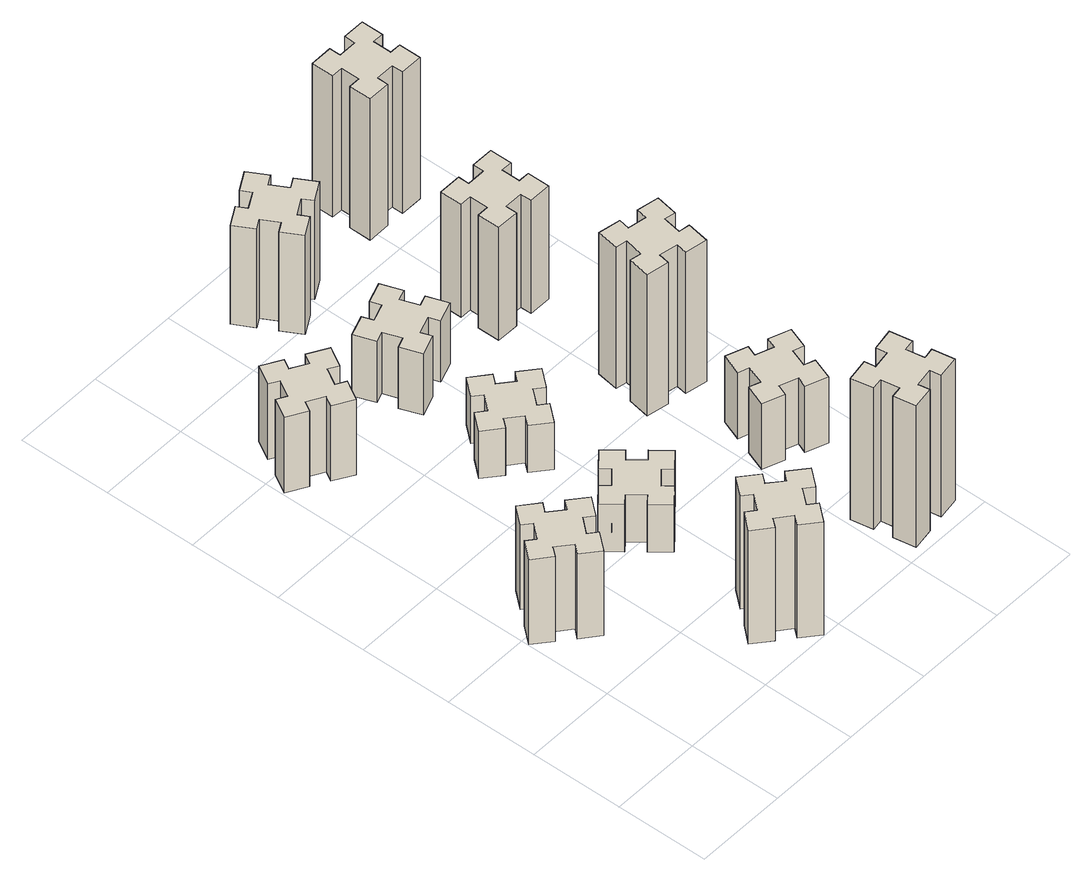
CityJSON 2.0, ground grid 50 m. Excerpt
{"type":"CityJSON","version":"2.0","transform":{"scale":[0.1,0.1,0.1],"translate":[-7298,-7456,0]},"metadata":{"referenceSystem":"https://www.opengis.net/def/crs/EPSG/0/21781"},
"CityObjects":{
"building1":{"type":"Building","attributes":{"class":"1000","function":"1000","usage":"1000","yearOfConstruction":2016,"roofType":"1000","measuredHeight":54,"storeysAboveGround":30,"storeysBelowGround":0},"geometry":[{"type":"Solid","lod":"1","boundaries":[[[[0,1,2,3,4,5,6,7,8,9,10,11,12,13,14,15,16,17,18,19]],[[17,16,20,21]],[[16,15,22,20]],[[15,14,23,22]],[[14,13,24,23]],[[13,12,25,24]],[[12,11,26,25]],[[11,10,27,26]],[[10,9,28,27]],[[9,8,29,28]],[[8,7,30,29]],[[7,6,31,30]],[[6,5,32,31]],[[5,4,33,32]],[[4,3,34,33]],[[3,2,35,34]],[[2,1,36,35]],[[1,0,37,36]],[[0,19,38,37]],[[19,18,39,38]],[[18,17,21,39]],[[24,25,26,27,28,29,30,31,32,33,34,35,36,37,38,39,21,20,22,23]]]]}]},
"building2":{"type":"Building","attributes":{"class":"1000","function":"1000","usage":"1000","yearOfConstruction":2016,"roofType":"1000","measuredHeight":72,"storeysAboveGround":30,"storeysBelowGround":0},"geometry":[{"type":"Solid","lod":"1","boundaries":[[[[40,41,42,43,44,45,46,47,48,49,50,51,52,53,54,55,56,57,58,59]],[[57,56,60,61]],[[56,55,62,60]],[[55,54,63,62]],[[54,53,64,63]],[[53,52,65,64]],[[52,51,66,65]],[[51,50,67,66]],[[50,49,68,67]],[[49,48,69,68]],[[48,47,70,69]],[[47,46,71,70]],[[46,45,72,71]],[[45,44,73,72]],[[44,43,74,73]],[[43,42,75,74]],[[42,41,76,75]],[[41,40,77,76]],[[40,59,78,77]],[[59,58,79,78]],[[58,57,61,79]],[[64,65,66,67,68,69,70,71,72,73,74,75,76,77,78,79,61,60,62,63]]]]}]},
"building3":{"type":"Building","attributes":{"class":"1000","function":"1000","usage":"1000","yearOfConstruction":2016,"roofType":"1000","measuredHeight":48,"storeysAboveGround":30,"storeysBelowGround":0},"geometry":[{"type":"Solid","lod":"1","boundaries":[[[[80,81,82,83,84,85,86,87,88,89,90,91,92,93,94,95,96,97,98,99]],[[97,96,100,101]],[[96,95,102,100]],[[95,94,103,102]],[[94,93,104,103]],[[93,92,105,104]],[[92,91,106,105]],[[91,90,107,106]],[[90,89,108,107]],[[89,88,109,108]],[[88,87,110,109]],[[87,86,111,110]],[[86,85,112,111]],[[85,84,113,112]],[[84,83,114,113]],[[83,82,115,114]],[[82,81,116,115]],[[81,80,117,116]],[[80,99,118,117]],[[99,98,119,118]],[[98,97,101,119]],[[104,105,106,107,108,109,110,111,112,113,114,115,116,117,118,119,101,100,102,103]]]]}]},
"building4":{"type":"Building","attributes":{"class":"1000","function":"1000","usage":"1000","yearOfConstruction":2016,"roofType":"1000","measuredHeight":30,"storeysAboveGround":30,"storeysBelowGround":0},"geometry":[{"type":"Solid","lod":"1","boundaries":[[[[120,121,122,123,124,125,126,127,128,129,130,131,132,133,134,135,136,137,138,139]],[[137,136,140,141]],[[136,135,142,140]],[[135,134,143,142]],[[134,133,144,143]],[[133,132,145,144]],[[132,131,146,145]],[[131,130,147,146]],[[130,129,148,147]],[[129,128,149,148]],[[128,127,150,149]],[[127,126,151,150]],[[126,125,152,151]],[[125,124,153,152]],[[124,123,154,153]],[[123,122,155,154]],[[122,121,156,155]],[[121,120,157,156]],[[120,139,158,157]],[[139,138,159,158]],[[138,137,141,159]],[[144,145,146,147,148,149,150,151,152,153,154,155,156,157,158,159,141,140,142,143]]]]}]},
"building5":{"type":"Building","attributes":{"class":"1000","function":"1000","usage":"1000","yearOfConstruction":2016,"roofType":"1000","measuredHeight":30,"storeysAboveGround":30,"storeysBelowGround":0},"geometry":[{"type":"Solid","lod":"1","boundaries":[[[[160,161,162,163,164,165,166,167,168,169,170,171,172,173,174,175,176,177,178,179]],[[177,176,180,181]],[[176,175,182,180]],[[175,174,183,182]],[[174,173,184,183]],[[173,172,185,184]],[[172,171,186,185]],[[171,170,187,186]],[[170,169,188,187]],[[169,168,189,188]],[[168,167,190,189]],[[167,166,191,190]],[[166,165,192,191]],[[165,164,193,192]],[[164,163,194,193]],[[163,162,195,194]],[[162,161,196,195]],[[161,160,197,196]],[[160,179,198,197]],[[179,178,199,198]],[[178,177,181,199]],[[184,185,186,187,188,189,190,191,192,193,194,195,196,197,198,199,181,180,182,183]]]]}]},
"building6":{"type":"Building","attributes":{"class":"1000","function":"1000","usage":"1000","yearOfConstruction":2016,"roofType":"1000","measuredHeight":39,"storeysAboveGround":30,"storeysBelowGround":0},"geometry":[{"type":"Solid","lod":"1","boundaries":[[[[200,201,202,203,204,205,206,207,208,209,210,211,212,213,214,215,216,217,218,219]],[[217,216,220,221]],[[216,215,222,220]],[[215,214,223,222]],[[214,213,224,223]],[[213,212,225,224]],[[212,211,226,225]],[[211,210,227,226]],[[210,209,228,227]],[[209,208,229,228]],[[208,207,230,229]],[[207,206,231,230]],[[206,205,232,231]],[[205,204,233,232]],[[204,203,234,233]],[[203,202,235,234]],[[202,201,236,235]],[[201,200,237,236]],[[200,219,238,237]],[[219,218,239,238]],[[218,217,221,239]],[[224,225,226,227,228,229,230,231,232,233,234,235,236,237,238,239,221,220,222,223]]]]}]},
"building7":{"type":"Building","attributes":{"class":"1000","function":"1000","usage":"1000","yearOfConstruction":2016,"roofType":"1000","measuredHeight":90,"storeysAboveGround":30,"storeysBelowGround":0},"geometry":[{"type":"Solid","lod":"1","boundaries":[[[[240,241,242,243,244,245,246,247,248,249,250,251,252,253,254,255,256,257,258,259]],[[257,256,260,261]],[[256,255,262,260]],[[255,254,263,262]],[[254,253,264,263]],[[253,252,265,264]],[[252,251,266,265]],[[251,250,267,266]],[[250,249,268,267]],[[249,248,269,268]],[[248,247,270,269]],[[247,246,271,270]],[[246,245,272,271]],[[245,244,273,272]],[[244,243,274,273]],[[243,242,275,274]],[[242,241,276,275]],[[241,240,277,276]],[[240,259,278,277]],[[259,258,279,278]],[[258,257,261,279]],[[264,265,266,267,268,269,270,271,272,273,274,275,276,277,278,279,261,260,262,263]]]]}]},
"building8":{"type":"Building","attributes":{"class":"1000","function":"1000","usage":"1000","yearOfConstruction":2016,"roofType":"1000","measuredHeight":63,"storeysAboveGround":30,"storeysBelowGround":0},"geometry":[{"type":"Solid","lod":"1","boundaries":[[[[280,281,282,283,284,285,286,287,288,289,290,291,292,293,294,295,296,297,298,299]],[[297,296,300,301]],[[296,295,302,300]],[[295,294,303,302]],[[294,293,304,303]],[[293,292,305,304]],[[292,291,306,305]],[[291,290,307,306]],[[290,289,308,307]],[[289,288,309,308]],[[288,287,310,309]],[[287,286,311,310]],[[286,285,312,311]],[[285,284,313,312]],[[284,283,314,313]],[[283,282,315,314]],[[282,281,316,315]],[[281,280,317,316]],[[280,299,318,317]],[[299,298,319,318]],[[298,297,301,319]],[[304,305,306,307,308,309,310,311,312,313,314,315,316,317,318,319,301,300,302,303]]]]}]},
"building9":{"type":"Building","attributes":{"class":"1000","function":"1000","usage":"1000","yearOfConstruction":2016,"roofType":"1000","measuredHeight":42,"storeysAboveGround":30,"storeysBelowGround":0},"geometry":[{"type":"Solid","lod":"1","boundaries":[[[[320,321,322,323,324,325,326,327,328,329,330,331,332,333,334,335,336,337,338,339]],[[337,336,340,341]],[[336,335,342,340]],[[335,334,343,342]],[[334,333,344,343]],[[333,332,345,344]],[[332,331,346,345]],[[331,330,347,346]],[[330,329,348,347]],[[329,328,349,348]],[[328,327,350,349]],[[327,326,351,350]],[[326,325,352,351]],[[325,324,353,352]],[[324,323,354,353]],[[323,322,355,354]],[[322,321,356,355]],[[321,320,357,356]],[[320,339,358,357]],[[339,338,359,358]],[[338,337,341,359]],[[344,345,346,347,348,349,350,351,352,353,354,355,356,357,358,359,341,340,342,343]]]]}]},
"building10":{"type":"Building","attributes":{"class":"1000","function":"1000","usage":"1000","yearOfConstruction":2016,"roofType":"1000","measuredHeight":90,"storeysAboveGround":30,"storeysBelowGround":0},"geometry":[{"type":"Solid","lod":"1","boundaries":[[[[360,361,362,363,364,365,366,367,368,369,370,371,372,373,374,375,376,377,378,379]],[[377,376,380,381]],[[376,375,382,380]],[[375,374,383,382]],[[374,373,384,383]],[[373,372,385,384]],[[372,371,386,385]],[[371,370,387,386]],[[370,369,388,387]],[[369,368,389,388]],[[368,367,390,389]],[[367,366,391,390]],[[366,365,392,391]],[[365,364,393,392]],[[364,363,394,393]],[[363,362,395,394]],[[362,361,396,395]],[[361,360,397,396]],[[360,379,398,397]],[[379,378,399,398]],[[378,377,381,399]],[[384,385,386,387,388,389,390,391,392,393,394,395,396,397,398,399,381,380,382,383]]]]}]},
"building11":{"type":"Building","attributes":{"class":"1000","function":"1000","usage":"1000","yearOfConstruction":2016,"roofType":"1000","measuredHeight":72,"storeysAboveGround":30,"storeysBelowGround":0},"geometry":[{"type":"Solid","lod":"1","boundaries":[[[[400,401,402,403,404,405,406,407,408,409,410,411,412,413,414,415,416,417,418,419]],[[417,416,420,421]],[[416,415,422,420]],[[415,414,423,422]],[[414,413,424,423]],[[413,412,425,424]],[[412,411,426,425]],[[411,410,427,426]],[[410,409,428,427]],[[409,408,429,428]],[[408,407,430,429]],[[407,406,431,430]],[[406,405,432,431]],[[405,404,433,432]],[[404,403,434,433]],[[403,402,435,434]],[[402,401,436,435]],[[401,400,437,436]],[[400,419,438,437]],[[419,418,439,438]],[[418,417,421,439]],[[424,425,426,427,428,429,430,431,432,433,434,435,436,437,438,439,421,420,422,423]]]]}]},
"building12":{"type":"Building","attributes":{"class":"1000","function":"1000","usage":"1000","yearOfConstruction":2016,"roofType":"1000","measuredHeight":90,"storeysAboveGround":30,"storeysBelowGround":0},"geometry":[{"type":"Solid","lod":"1","boundaries":[[[[440,441,442,443,444,445,446,447,448,449,450,451,452,453,454,455,456,457,458,459]],[[457,456,460,461]],[[456,455,462,460]],[[455,454,463,462]],[[454,453,464,463]],[[453,452,465,464]],[[452,451,466,465]],[[451,450,467,466]],[[450,449,468,467]],[[449,448,469,468]],[[448,447,470,469]],[[447,446,471,470]],[[446,445,472,471]],[[445,444,473,472]],[[444,443,474,473]],[[443,442,475,474]],[[442,441,476,475]],[[441,440,477,476]],[[440,459,478,477]],[[459,458,479,478]],[[458,457,461,479]],[[464,465,466,467,468,469,470,471,472,473,474,475,476,477,478,479,461,460,462,463]]]]}]}
},
"vertices":[
[136,933,0],[213,869,0],[174,823,0],[266,746,0],[343,838,0],[297,876,0],[362,953,0],[408,914,0],[485,1006,0],[393,1083,0],[354,1037,0],[278,1102,0],[316,1148,0],[224,1225,0],[147,1133,0],[193,1094,0],[129,1018,0],[83,1056,0],[6,964,0],[98,887,0],[129,1018,540],[83,1056,540],[193,1094,540],[147,1133,540],[224,1225,540],[316,1148,540],[278,1102,540],[354,1037,540],[393,1083,540],[485,1006,540],[408,914,540],[362,953,540],[297,876,540],[343,838,540],[266,746,540],[174,823,540],[213,869,540],[136,933,540],[98,887,540],[6,964,540],
[776,193,0],[853,129,0],[814,83,0],[906,6,0],[983,98,0],[937,136,0],[1002,213,0],[1048,174,0],[1125,266,0],[1033,343,0],[994,297,0],[918,362,0],[956,408,0],[864,485,0],[787,393,0],[833,354,0],[769,278,0],[723,316,0],[646,224,0],[738,147,0],[769,278,720],[723,316,720],[833,354,720],[787,393,720],[864,485,720],[956,408,720],[918,362,720],[994,297,720],[1033,343,720],[1125,266,720],[1048,174,720],[1002,213,720],[937,136,720],[983,98,720],[906,6,720],[814,83,720],[853,129,720],[776,193,720],[738,147,720],[646,224,720],
[316,2367,0],[366,2454,0],[418,2424,0],[478,2528,0],[374,2588,0],[344,2536,0],[257,2586,0],[287,2638,0],[183,2698,0],[123,2594,0],[175,2564,0],[125,2477,0],[73,2507,0],[13,2403,0],[117,2343,0],[147,2395,0],[234,2345,0],[204,2293,0],[308,2233,0],[368,2337,0],[234,2345,480],[204,2293,480],[147,2395,480],[117,2343,480],[13,2403,480],[73,2507,480],[125,2477,480],[175,2564,480],[123,2594,480],[183,2698,480],[287,2638,480],[257,2586,480],[344,2536,480],[374,2588,480],[478,2528,480],[418,2424,480],[366,2454,480],[316,2367,480],[368,2337,480],[308,2233,480],
[918,969,0],[994,1033,0],[1033,987,0],[1125,1064,0],[1048,1156,0],[1002,1118,0],[937,1194,0],[983,1233,0],[906,1325,0],[814,1248,0],[853,1202,0],[776,1137,0],[738,1183,0],[646,1106,0],[723,1014,0],[769,1053,0],[833,976,0],[787,938,0],[864,846,0],[956,923,0],[833,976,300],[787,938,300],[769,1053,300],[723,1014,300],[646,1106,300],[738,1183,300],[776,1137,300],[853,1202,300],[814,1248,300],[906,1325,300],[983,1233,300],[937,1194,300],[1002,1118,300],[1048,1156,300],[1125,1064,300],[1033,987,300],[994,1033,300],[918,969,300],[956,923,300],[864,846,300],
[994,1877,0],[918,1942,0],[956,1988,0],[864,2065,0],[787,1973,0],[833,1934,0],[769,1858,0],[723,1896,0],[646,1804,0],[738,1727,0],[776,1773,0],[853,1709,0],[814,1663,0],[906,1586,0],[983,1678,0],[937,1716,0],[1002,1793,0],[1048,1754,0],[1125,1846,0],[1033,1923,0],[1002,1793,300],[1048,1754,300],[937,1716,300],[983,1678,300],[906,1586,300],[814,1663,300],[853,1709,300],[776,1773,300],[738,1727,300],[646,1804,300],[723,1896,300],[769,1858,300],[833,1934,300],[787,1973,300],[864,2065,300],[956,1988,300],[918,1942,300],[994,1877,300],[1033,1923,300],[1125,1846,300],
[876,2345,0],[970,2379,0],[990,2323,0],[1103,2364,0],[1062,2477,0],[1006,2456,0],[972,2550,0],[1028,2570,0],[987,2683,0],[874,2642,0],[895,2586,0],[801,2552,0],[780,2608,0],[667,2567,0],[709,2454,0],[765,2475,0],[799,2381,0],[743,2360,0],[784,2247,0],[897,2289,0],[799,2381,390],[743,2360,390],[765,2475,390],[709,2454,390],[667,2567,390],[780,2608,390],[801,2552,390],[895,2586,390],[874,2642,390],[987,2683,390],[1028,2570,390],[972,2550,390],[1006,2456,390],[1062,2477,390],[1103,2364,390],[990,2323,390],[970,2379,390],[876,2345,390],[897,2289,390],[784,2247,390],
[1755,362,0],[1657,345,0],[1647,404,0],[1528,383,0],[1549,265,0],[1608,275,0],[1626,177,0],[1567,167,0],[1587,48,0],[1706,69,0],[1695,128,0],[1794,146,0],[1804,87,0],[1922,107,0],[1901,226,0],[1842,215,0],[1825,314,0],[1884,324,0],[1863,442,0],[1745,421,0],[1825,314,900],[1884,324,900],[1842,215,900],[1901,226,900],[1922,107,900],[1804,87,900],[1794,146,900],[1695,128,900],[1706,69,900],[1587,48,900],[1567,167,900],[1626,177,900],[1608,275,900],[1549,265,900],[1528,383,900],[1647,404,900],[1657,345,900],[1755,362,900],[1745,421,900],[1863,442,900],
[1006,3217,0],[956,3304,0],[1008,3334,0],[948,3438,0],[844,3378,0],[874,3326,0],[787,3276,0],[757,3328,0],[653,3268,0],[713,3164,0],[765,3194,0],[815,3107,0],[763,3077,0],[823,2973,0],[927,3033,0],[897,3085,0],[984,3135,0],[1014,3083,0],[1118,3143,0],[1058,3247,0],[984,3135,630],[1014,3083,630],[897,3085,630],[927,3033,630],[823,2973,630],[763,3077,630],[815,3107,630],[765,3194,630],[713,3164,630],[653,3268,630],[757,3328,630],[787,3276,630],[874,3326,630],[844,3378,630],[948,3438,630],[1008,3334,630],[956,3304,630],[1006,3217,630],[1058,3247,630],[1118,3143,630],
[1641,899,0],[1735,865,0],[1714,809,0],[1827,767,0],[1868,880,0],[1812,901,0],[1846,995,0],[1902,974,0],[1943,1087,0],[1830,1128,0],[1810,1072,0],[1716,1106,0],[1737,1162,0],[1624,1203,0],[1583,1090,0],[1639,1070,0],[1605,976,0],[1549,997,0],[1507,884,0],[1620,843,0],[1605,976,420],[1549,997,420],[1639,1070,420],[1583,1090,420],[1624,1203,420],[1737,1162,420],[1716,1106,420],[1810,1072,420],[1830,1128,420],[1943,1087,420],[1902,974,420],[1846,995,420],[1812,901,420],[1868,880,420],[1827,767,420],[1714,809,420],[1735,865,420],[1641,899,420],[1620,843,420],[1507,884,420],
[1557,1526,0],[1655,1508,0],[1645,1449,0],[1763,1428,0],[1784,1547,0],[1725,1557,0],[1742,1655,0],[1801,1645,0],[1822,1763,0],[1704,1784,0],[1694,1725,0],[1595,1742,0],[1606,1801,0],[1487,1822,0],[1467,1704,0],[1526,1694,0],[1508,1595,0],[1449,1606,0],[1428,1487,0],[1547,1467,0],[1508,1595,900],[1449,1606,900],[1526,1694,900],[1467,1704,900],[1487,1822,900],[1606,1801,900],[1595,1742,900],[1694,1725,900],[1704,1784,900],[1822,1763,900],[1801,1645,900],[1742,1655,900],[1725,1557,900],[1784,1547,900],[1763,1428,900],[1645,1449,900],[1655,1508,900],[1557,1526,900],[1547,1467,900],[1428,1487,900],
[1575,2575,0],[1475,2575,0],[1475,2635,0],[1355,2635,0],[1355,2515,0],[1415,2515,0],[1415,2415,0],[1355,2415,0],[1355,2295,0],[1475,2295,0],[1475,2355,0],[1575,2355,0],[1575,2295,0],[1695,2295,0],[1695,2415,0],[1635,2415,0],[1635,2515,0],[1695,2515,0],[1695,2635,0],[1575,2635,0],[1635,2515,720],[1695,2515,720],[1635,2415,720],[1695,2415,720],[1695,2295,720],[1575,2295,720],[1575,2355,720],[1475,2355,720],[1475,2295,720],[1355,2295,720],[1355,2415,720],[1415,2415,720],[1415,2515,720],[1355,2515,720],[1355,2635,720],[1475,2635,720],[1475,2575,720],[1575,2575,720],[1575,2635,720],[1695,2635,720],
[1575,3195,0],[1675,3195,0],[1675,3135,0],[1795,3135,0],[1795,3255,0],[1735,3255,0],[1735,3355,0],[1795,3355,0],[1795,3475,0],[1675,3475,0],[1675,3415,0],[1575,3415,0],[1575,3475,0],[1455,3475,0],[1455,3355,0],[1515,3355,0],[1515,3255,0],[1455,3255,0],[1455,3135,0],[1575,3135,0],[1515,3255,900],[1455,3255,900],[1515,3355,900],[1455,3355,900],[1455,3475,900],[1575,3475,900],[1575,3415,900],[1675,3415,900],[1675,3475,900],[1795,3475,900],[1795,3355,900],[1735,3355,900],[1735,3255,900],[1795,3255,900],[1795,3135,900],[1675,3135,900],[1675,3195,900],[1575,3195,900],[1575,3135,900],[1455,3135,900]
]}
